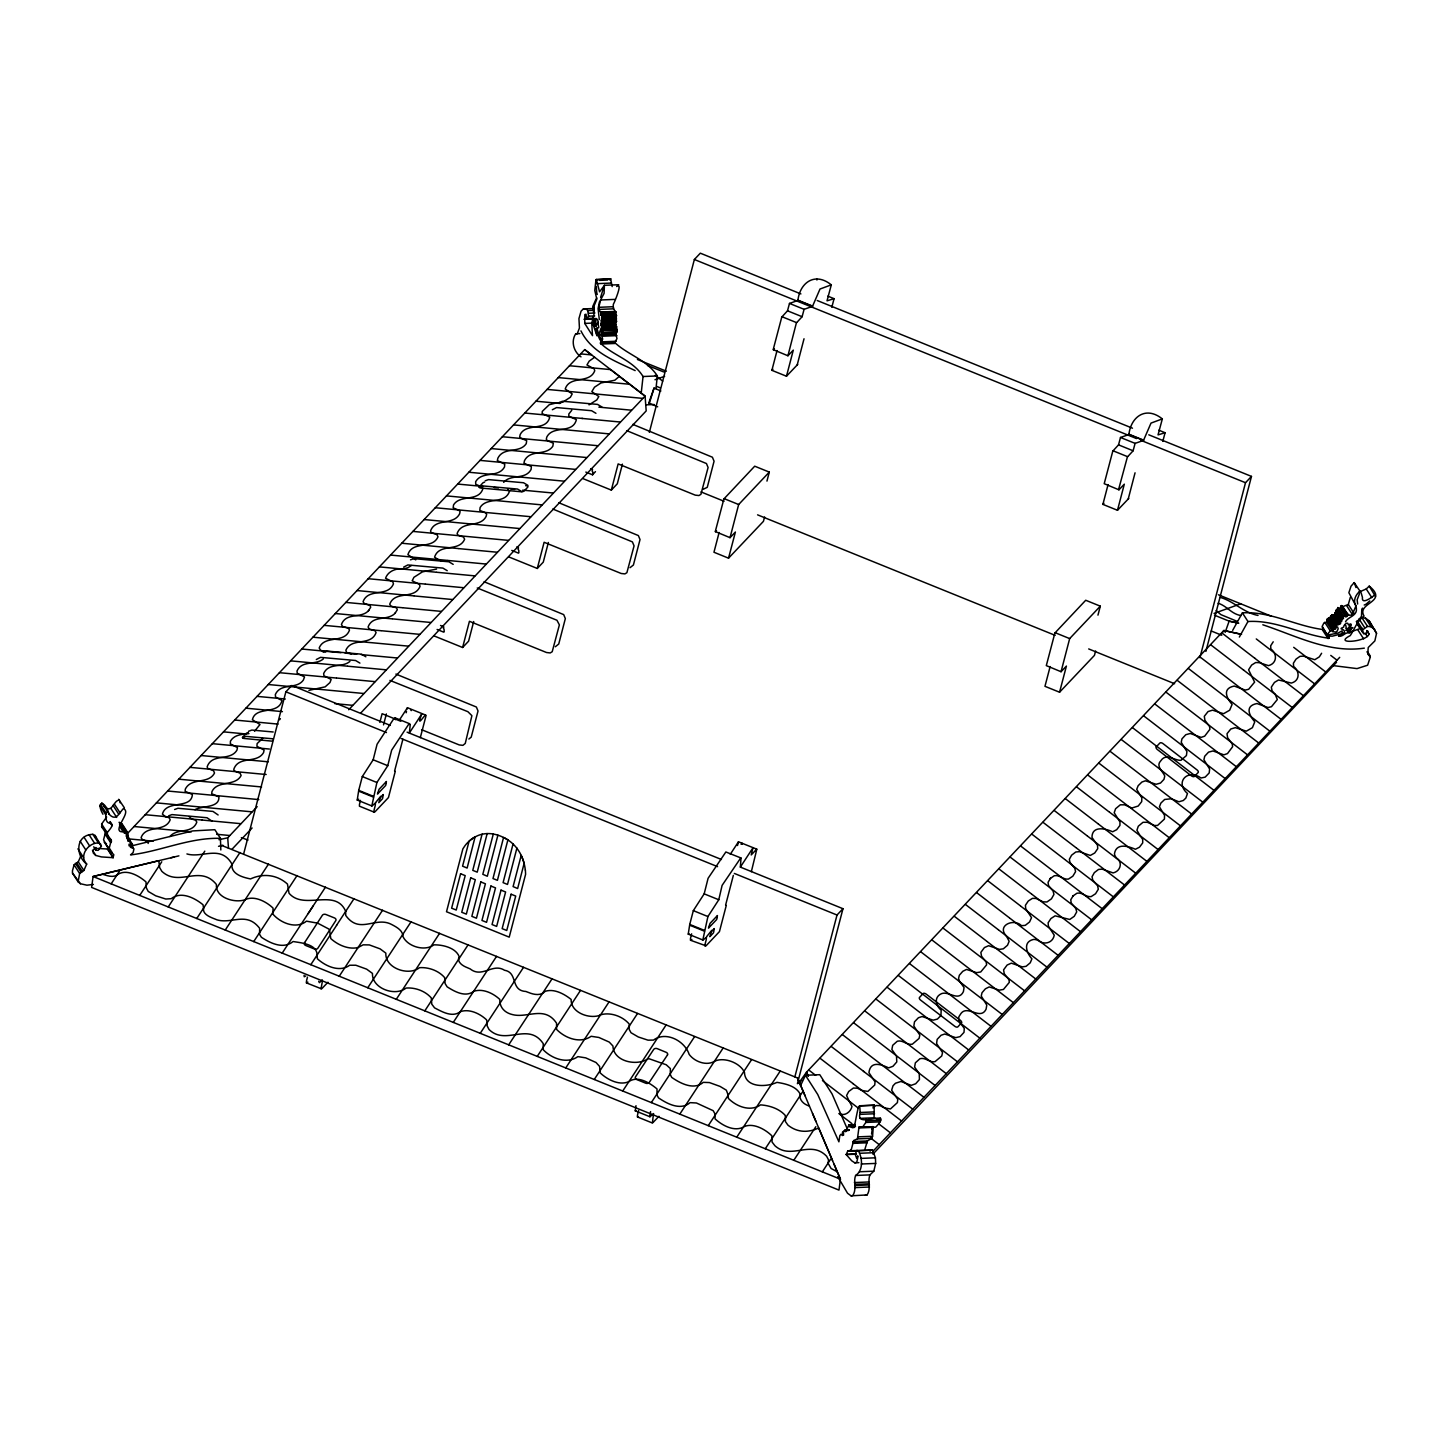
<?xml version="1.0" encoding="UTF-8"?>
<svg xmlns="http://www.w3.org/2000/svg" width="1449" height="1449" viewBox="0 0 1449 1449"><rect width="100%" height="100%" fill="white"/><g stroke="black" fill="none" stroke-linecap="round" stroke-linejoin="round"><path stroke-width="1.5" d="M837.757 1176.624L847.538 1193.233L851.016 1195.823L852.773 1195.534C857.029 1189.176 853.044 1182.221 855.598 1175.483C863.532 1170.357 862.409 1157.932 858.315 1150.705L856.83 1150.379L855.2 1154.328L856.667 1158.331L857.699 1155.777L858.007 1156.664L856.757 1162.297L854.783 1162.822L851.704 1160.776L846.216 1154.599L847.846 1150.76L872.624 1150.126L875.413 1157.805L875.667 1163.42L873.819 1171.172L869.925 1174.885L855.598 1175.483M865.325 1195.226L867.082 1194.936C871.338 1188.578 867.353 1181.641 869.925 1174.885M612.184 286.594L610.609 278.788L595.956 279.729L594.778 290.452L596.535 298.023L592.75 306.464L593.963 314.596L591.735 323.163L592.496 335.643L584.744 323.417L584.853 314.56L586.048 314.234L586.573 318.943L588.566 316.172L587.733 310.575L585.976 308.836L583.367 308.927L581.067 311.155L578.948 318.599L579.437 328.017L577.245 333.777L575.742 333.777C570.707 341.312 573.641 351.853 581.013 356.871M601.208 322.384C638.574 316.407 596.028 330.571 601.752 318.907C600.665 312.205 620.733 320.32 615.517 313.491C615.499 310.376 611.007 306.862 614.485 301.935C616.006 298.295 622.653 282.247 616.658 286.522M601.426 320.609L615.734 320.03L616.423 316.552M728.195 1095.154L726.347 1090.191L720.044 1086.406L709.412 1082.566L703.272 1082.349C693.962 1090.445 680.523 1083.508 671.72 1077.404L670.326 1074.633L670.344 1068.547L666.232 1064.761L649.315 1058.821A13.983 10.234 7.6 0 0 647.938 1058.821C636.709 1066.446 613.398 1061.556 612.927 1045.997L609.25 1042.085L598.89 1037.466L591.156 1036.289C580.216 1044.059 564.947 1038.118 556.561 1029.37L556.561 1023.211C544.733 1005.352 527.726 1018.321 512.91 1014.698C504.868 1012.978 499.47 1007.472 499.833 999.448C493.24 993.253 482.734 988.182 473.696 991.315M847.846 1150.76L849.259 1151.249L851.432 1149.093L853.66 1140.526L857.428 1138.896L858.985 1127.213L875.667 1127.177C895.174 1106.547 854.602 1130.093 860.108 1113.267C859.837 1092.89 855.635 1121.997 854.113 1127.467L852.229 1127.72L850.853 1124.641L850.146 1127.25L849.005 1124.822L855.127 1124.569M878.185 1119.534L874.073 1117.795L874.218 1105.152L859.909 1105.75M602.313 330.553L601.172 332.238A3.912 1.811 87.6 0 1 601.045 331.64L601.625 329.829L616.912 330.1L617.057 331.622L615.753 333.524L601.444 334.121L602.675 339.193L600.393 343.087C612.963 355.494 633.195 360.276 643.048 376.523L641.219 393.114M402.605 935.637C406.408 946.106 424.285 951.993 433.921 944.857C442.706 944.639 455.638 947.755 459.116 956.485C456.616 962.299 462.901 965.994 467.484 967.733A47.817 35.011 7.6 0 0 470.128 968.874C482.119 978.582 492.696 962.607 504.524 970.269C518.307 972.533 510.048 990.591 525.933 991.478A47.817 35.011 7.6 0 0 528.65 992.511C533.957 994.702 540.803 996.061 545.168 991.333C554.061 988.345 564.259 993.96 571.141 999.43C570.616 1012.362 588.765 1019.154 599.56 1015.405M616.676 315.393L601.027 315.284L601.607 312.151L599.651 311.1L598.817 307.315L600.611 299.979L604.088 293.368L604.414 285.326L599.578 291.829L596.3 279.367M601.878 327.293L602.748 332.201L601.444 334.121M616.912 330.1C618.578 318.581 581.375 332.582 616.658 326.75M596.825 298.023L596.825 298.222A11.049 5.108 87.6 0 1 596.734 299.454L594.217 305.54L594.072 310.032A11.972 5.542 87.6 0 0 594.416 312.567L594.543 313.147M487.244 1022.632L487.118 1025.801L489.001 1029.46C505.755 1046.124 528.233 1021.418 543.23 1043.624L543.266 1049.782C551.689 1058.531 566.939 1064.381 577.879 1056.611L585.704 1057.861L596.028 1062.497L599.596 1066.428L600.158 1072.84C607.022 1079.451 619.303 1085.989 628.866 1081.624A11.954 8.748 7.6 0 0 629.5 1081.153C638.592 1075.701 650.112 1083.182 657.013 1088.924L657.013 1095.046L658.48 1097.853C667.337 1103.903 680.541 1110.803 690.086 1102.653L696.408 1102.979L713.162 1110.677L714.9 1113.701L715.082 1118.882C721.819 1125.076 733.23 1131.56 742.468 1127.539C751.814 1121.653 765.018 1129.025 771.882 1135.835L772.082 1142.029L774.907 1145.724C791.281 1160.504 810.48 1139.385 826.618 1156.248L828.538 1159.888L828.067 1163.094M859.058 1127.213L862.662 1127.068L865.796 1122.45L866.212 1118.646M1374.703 629.409L1371.08 626.783L1367.512 626.366L1361.915 617.727L1365.483 618.143L1369.106 620.752L1376.55 633.322L1374.847 640.929L1368.254 647.486L1367.711 653.916L1370.337 656.958L1367.621 665.218L1357.025 668.605L1333.171 665.598M864.636 1150.144L867.408 1140.943L871.755 1138.316L872.57 1136.251L873.294 1126.634M105.052 830.114L102.118 827.542L101.629 824.028L106.646 817.037M93.388 884.433L86.922 885.194L80.401 883.727L78.083 881.789L79.659 873.53L83.879 870.487L86.686 864.075C75.221 855.236 75.511 834.841 92.845 834.316L95.127 835.493L101.376 846.325L98.224 850.328L95.978 850.255L96.25 847.611L95.109 847.683L93.008 850.617L93.334 853.117L95.797 855.453L101.43 856.92L113.04 857.681L113.837 854.693L109.707 850.78L109.146 848.462L111.374 839.895L107.715 836.2L107.226 832.686C109.436 829.408 115.884 824.046 108.53 822.887C104.038 821.456 105.795 806.205 109.092 814.211C116.21 821.71 118.854 813.378 123.346 808.614C130.627 811.531 118.818 822.76 118.945 829.734L119.742 831.165C121.861 833.211 127.675 829.154 124.252 833.139C129.885 831.871 125.447 834.443 127.965 835.457C124.886 838.482 131.008 843.59 126.878 836.417M1356.01 587.569L1354.217 582.607L1351.011 586.193L1348.856 592.713L1355.974 605.899L1352.352 614.521C1345.541 619.085 1342.643 599.759 1340.18 608.254C1333.098 607.113 1338.749 617.147 1341.629 621.639C1322.883 594.398 1352.895 642.487 1333.623 614.992C1350.414 643.139 1320.003 595.974 1337.047 625.026M1331.685 615.046L1337.228 624.791M1359.035 592.08L1366.244 588.964L1369.233 586.157C1389.229 602.386 1356.083 602.458 1364.07 616.079C1356.699 621.349 1355.014 628.504 1350.251 635.604C1331.939 644.914 1367.892 641.708 1368.943 634.028L1367.566 630.75L1366.172 633.666L1363.871 633.72L1356.825 623.45L1357.224 621.078L1362.803 629.717L1362.404 632.108M785.503 1117.94L785.376 1121.49L787.966 1125.167C797.62 1132.883 808.596 1132.701 818.703 1127.992L832.505 1160.522M629.373 1025.983L629.12 1029.225L631.003 1032.72L638.303 1036.977L647.993 1040.165L653.499 1040.092C665.816 1030.819 684.761 1040.853 689.144 1054.365C694.433 1061.628 706.369 1066.138 714.321 1061.392C723.703 1056.538 740.131 1062.715 744.46 1072.351C745.04 1087.891 766.141 1087.402 776.936 1082.367C785.141 1083.653 795.718 1085.917 799.975 1093.705C798.852 1099.936 803.706 1104.41 809.393 1106.04M848.697 1130.292L844.604 1130.455L842.503 1132.067L842.412 1135.545L841 1134.259L839.822 1135.636L838.899 1141.83L817.743 1094.502L805.463 1075.285L819.772 1074.687L832.052 1093.923L847.43 1129.224M1334.746 613.199L1340.597 623.378M742.268 844.169L742.142 843.246L741.091 844.314M596.082 319.052L595.847 321.044A7.317 3.387 87.6 0 0 595.702 322.529L595.738 323.399A3.876 1.793 87.6 0 0 595.956 324.576L596.01 324.757M86.686 864.075C78.608 855.707 88.317 842.63 98.423 842.956L100.724 844.151M345.677 911.349C335.443 887.494 303.892 910.823 289.021 893.2L287.463 884.071C276.632 874.254 262.559 873.312 250.532 878.927C242.889 877.37 230.771 874.145 231.985 864.147C220.882 844.296 202.081 858.533 186.921 853.932M345.659 911.457L345.731 915.442C359.787 935.058 375.563 915.641 391.882 924.625C396.211 926.907 402.134 929.986 402.84 935.329M655.962 388.604L657.357 375.943C647.25 359.95 627.471 354.697 614.702 342.489L616.984 338.613L615.753 333.524M395.559 719.7L395.179 717.889L393.53 719.102L377.084 744.225L373.172 759.783L362.304 776.573L358.718 790.375L357.233 800.047L371.995 806.006L375.545 802.8L375.2 805.68A8.622 1.938 -68 0 1 375.056 806.314L374.259 809.339A12.733 2.88 -68 0 0 374.023 810.716L374.041 812.092L375.001 811.784L388.441 797.566L395.269 771.357M594.271 321.388L594.235 322.058A7.046 3.26 87.6 0 0 594.289 323.507L594.978 325.735A10.867 5.035 87.6 0 0 595.412 326.442M601.806 332.328L601.933 331.586A5.071 2.355 87.6 0 1 602.096 331.078L602.241 330.734M203.585 908.125C202.226 914.989 211.826 917.634 216.988 919.843C232.003 924.317 246.439 911.167 259.643 928.32L259.57 934.37L261.4 937.268C270.474 943.317 283.479 949.548 293.078 941.524C300.776 942.792 316.679 944.042 317.077 954.619A11.954 8.748 7.6 0 0 316.969 955.235L317.403 958.803C325.608 966.266 339.609 972.659 349.698 965.233L355.838 965.233L366.633 969.146L372.465 973.42C371.687 988.29 395.034 996.876 406.046 988.073C415.084 987.276 425.3 991.025 431.277 997.926L431.784 1004.157L434.555 1007.852C442.108 1011.764 452.323 1017.832 460.311 1011.692M371.813 805.952L376.903 782.496L387.771 765.706L391.665 750.147L408.6 724.409L410.248 724.645L409.343 733.031L421.641 714.23C414.595 732.886 429.013 706.261 425.282 718.595L420.319 737.65M602.367 315.991L602.096 317.132M705.518 937.956L703 940.075L688.239 934.116L689.742 924.444L693.328 910.642L704.178 893.852L708.09 878.293L725.858 851.976L741.037 858.007L740.348 867.1L842.974 908.704L797.403 1083.707M702.819 940.021L707.909 916.547L718.776 899.757L722.109 885.375L740.783 857.862M304.073 975.358L304.236 976.771L305.739 975.974M318.671 981.263L319.396 982.657L322.076 980.031M709.865 936.742L711.749 930.33L706.659 936.597M728.195 1095.263L728.376 1098.396C736.4 1106.565 750.292 1112.035 760.544 1104.881C769.401 1105.478 779.145 1108.594 785.177 1115.332L785.521 1117.904M1232.682 630.351L1242.391 612.873L1247.969 621.512C1276.261 619.755 1302.18 635.079 1329.204 638.248L1322.213 626.348L1323.988 622.816L1327.773 621.893L1327.139 619.194L1331.631 616.151M1329.204 638.248L1327.827 635.839L1328.425 633.104L1330.345 630.931L1333.352 630.532L1332.718 627.834L1336.213 625.334L1330.58 616.242M203.566 907.98L203.005 904.756C194.782 897.927 180.962 890.881 171.254 898.688L165.784 899.032L155.713 895.808L148.251 891.461L146.349 887.911L145.987 881.916C138.796 875.594 125.791 868.205 116.934 875.087C112.406 877.859 107.063 875.54 102.444 874.254L93.08 876.518L91.631 887.422L838.971 1190.1L840.42 1179.178L834.063 1164.199M616.568 330.716L615.408 329.539M603.653 287.518L600.574 297.425M871.555 1134.096L872.515 1127.087A11.049 5.108 87.6 0 1 872.805 1126.543M411.172 710.644L410.701 709.593M125.157 832.469C114.779 817.127 120.81 821.148 127.603 833.881M487.244 1022.541L486.484 1019.77C479.909 1013.612 469.385 1008.522 460.384 1011.656M616.549 326.532C606.08 324.757 588.222 325.753 615.626 325.264M599.288 319.577L598.093 308.565L599.397 302.044A17.696 8.187 87.6 0 1 599.922 301.157M1333.895 615.101L1335.018 614.738M555.836 403.076L549.28 404.688L542.27 411.389L542.161 413.581L549.769 417.113C546.128 431.929 526.404 422.293 520.191 434.555L519.684 436.892L520.988 438.232L526.693 440.677L526.259 443.648C519.466 453.772 503.872 446.383 497.895 458.119L497.333 460.583L504.741 464.133L504.506 466.995C498.13 478.387 482.028 470.581 475.652 481.72L475.725 484.292L481.992 486.973L482.934 488.621C478.587 502.296 460.202 494.037 453.537 504.94L453.157 507.838L458.717 510.193L460.112 511.515L459.568 513.906C453.302 525.824 435.388 517.583 430.516 531.004L431.204 532.58L436.892 534.572L438.015 536.782C432.237 549.986 412.458 540.278 407.912 554.641L415.754 559.894M884.615 1107.96L880.068 1105.659L875.975 1105.533L872.859 1107.905M636.002 1105.696L635.242 1110.822L650.003 1116.781L653.553 1113.575L653.227 1116.455A8.622 1.938 -68 0 1 653.064 1117.088L652.43 1122.884A11.972 2.699 -68 0 0 652.956 1122.595L658.951 1116.273M650.583 1111.6L649.822 1116.726M406.173 712.763L406.499 711.459M407.133 708.978L407.459 707.728L425.716 715.1M737.523 845.51L738.465 841.797L756.831 849.186L751.343 871.7M243.704 853.696L285.87 691.807L291.829 685.504L390.324 725.388M307.46 977.133L306.717 980.013A12.733 2.88 -68 0 0 306.445 981.516L306.445 982.893L321.406 988.816A11.972 2.699 -68 0 0 321.95 988.544L327.945 982.223M379.837 722.435L382.119 713.705L400.812 721.276M360.457 800.409L359.678 803.434A12.733 2.88 -68 0 0 359.443 804.811L359.443 806.187L374.041 812.092M383.532 724.862L386.376 713.94M322.348 980.303L322.203 982.386A8.622 1.938 -68 0 1 322.058 983.038L321.044 988.816M375.653 802.529L380.743 796.28L378.787 802.692L382.391 798.834A6.249 1.413 -68 0 0 382.699 797.964L382.953 796.497A7.191 1.63 -68 0 0 382.844 796.171L383.242 794.541L380.417 797.493M394.581 771.085L402.894 739.207M434.32 636.02L462.611 647.486L469.44 621.295L546.545 652.521L550.24 652.938L552.214 651.706L559.386 624.899L556.941 620.244L477.246 587.986M473.696 621.53L468.588 641.183L462.611 647.486M508.997 556.996L537.289 568.461L544.118 542.27L621.223 573.496L624.917 573.895L626.892 572.681L634.064 545.875L632.398 541.89L552.812 509.034M548.374 542.487L543.266 562.14L537.289 568.461M493.294 834.063L482.807 874.308L487.317 876.247L497.895 835.185A28.364 23.909 43.4 0 0 493.294 834.063L492.696 833.954A26.861 22.641 43.4 0 0 487.552 833.592L486.864 833.628M583.023 478.641L611.333 490.106L618.143 463.915L695.248 495.141L698.943 495.54L700.918 494.326L708.09 467.52L706.442 463.535L626.856 430.697M622.418 464.151L617.292 483.803L611.333 490.106M649.351 432.309L694.361 259.498L700.32 253.177L800.917 293.93M719.121 532.489L713.959 552.25L728.539 558.173L763.442 521.332L764.583 516.949M797.729 364.405L786.481 376.233L771.882 370.328L777.044 350.549M728.539 558.173L735.404 532.018L730.024 537.67L715.281 531.548L723.884 498.963L754.712 466.198L769.292 472.102L766.956 481.104M786.481 376.233L793.309 350.115L787.93 355.766L773.186 349.644L781.772 317.059L787.513 310.81L789.488 303.421L797.91 300.468L812.491 306.373L820.007 289.021L831.309 284.855L827.017 300.831L834.063 298.675L827.814 296.139M797.204 364.949L804.032 338.758M831.817 307.297L834.063 298.675M725.605 905.136L733.339 875.395M726.275 905.426L719.447 931.616L706.025 945.835L690.467 940.238L690.448 938.861A12.733 2.88 -68 0 1 690.684 937.485L691.463 934.478A8.622 1.938 -68 0 0 691.626 933.826M794.849 1076.897L837.015 915.025L842.974 908.704M1050.145 666.54L1044.964 686.319L1059.563 692.224L1094.448 655.383L1095.589 651.018M1128.753 498.456L1117.487 510.283L1102.888 504.379L1108.068 484.6M1059.563 692.224L1066.41 666.069L1061.048 671.72L1046.305 665.616L1054.89 633.014L1085.718 600.266L1100.316 606.171L1097.962 615.155M1117.487 510.283L1124.315 484.165L1118.954 489.816L1118.9 488.349L1127.376 457.015L1133.118 450.784L1135.092 443.376L1143.496 440.442L1151.013 423.09L1162.333 418.906L1158.023 434.899L1165.068 432.726L1158.82 430.19M1128.228 499.017L1135.056 472.809M1162.822 441.365L1165.068 432.726M1199.917 657.719L1245.506 482.716L1251.483 476.395L1148.785 434.809M1205.894 651.398L1251.483 476.395M787.93 355.766L796.37 322.964L802.112 316.715L804.086 309.325L812.491 306.373M1118.954 489.816L1104.21 483.694L1112.796 451.11L1118.537 444.861L1120.494 437.471L1128.916 434.537L1143.496 440.442M1342.951 606.606L1348.313 604.468L1350.377 597.26M102.951 814.229C95.399 801.134 104.853 799.051 109.092 814.211M601.878 326.985L602.241 325.826L601.281 326.061M108.295 847.43L107.461 849.023L97.644 848.426M601.915 324.938L615.698 323.888L615.843 322.239L601.534 322.837L601.389 324.467M1337.844 607.475L1343.44 616.115L1341.865 620.48M109.707 850.78L103.567 839.822L105.795 831.255M81.09 855.417L78.282 861.847L74.08 864.872L72.45 870.813L72.504 873.131L78.083 881.789M660.871 390.995L654.06 388.06L648.772 403.021L657.683 406.807M649.297 403.402L654.06 388.06M1225.166 632.362L1229.132 621.15L1237.826 622.998M797.91 300.468C799.812 282.827 814.809 271.524 831.309 284.855M1128.916 434.537C1130.818 416.877 1145.815 405.575 1162.333 418.906M126.588 835.041L132.439 844.495L130.392 847.194L133.96 848.824L133.145 852.501L130.537 854.91C160.35 851.432 189.529 837.395 220.429 838.355L220.828 849.983M1345.523 621.784C1347.896 616.749 1357.387 616.06 1356.373 608.616A17.696 13.639 -32.9 0 0 1356.21 607.457M1333.062 616.042L1332.863 614.575M1346.918 614.014L1346.809 616.513L1343.44 616.115M122.006 825.224L122.241 824.119L119.506 824.879M1334.058 628.649L1334.239 628.16A5.071 3.912 -32.9 0 0 1334.348 627.634L1328.787 618.397L1330.2 618.524M103.495 805.572C112.243 815.407 113.439 799.649 119.343 800.21M849.005 1124.822L845.691 1131.723L845.238 1129.912L849.331 1129.749L844.604 1130.455M1321.615 653.264L1319.351 656.832L1314.804 659.712L1303.466 656.125L1299.988 656.361L1296.076 659.096L1293.396 663.207L1293.595 666.395C1299.807 671.322 1300.061 680.722 1291.349 683.077L1278.507 679.979L1274.45 682.425L1271.316 687.152L1272.077 690.793L1275.192 694.379M126.697 835.167C131.316 839.75 128.182 841.38 131.787 843.517L132.439 844.495M800.428 1085.881L805.463 1075.285M615.734 320.03L615.698 321.769M1351.519 631.311L1349.58 633.122C1345.215 631.384 1343.259 637.18 1338.622 636.183M1359.506 593.637L1357.133 599.795L1357.641 604.034M1328.099 619.556L1328.787 618.397M1351.464 628.033L1351.102 628.576A7.046 5.434 -32.9 0 1 1350.106 629.609L1347.733 630.587A10.867 8.386 -32.9 0 1 1346.682 630.695M1239.348 637.053L1247.969 621.512M769.292 472.102L738.664 504.524L730.024 537.67M1100.316 606.171L1069.67 638.592L1061.048 671.72M282.193 953.116L325.5 887.114M1073.274 895.609L1070.757 899.775L1071.228 902.962L1075.81 908.541L1076.716 911.892L1074.252 916.311L1069.742 919.463L1055.107 915.84L1050.96 918.521L1048.134 922.778L1048.388 926.092L1054.238 935.221C1052.843 943.045 1044.131 945.183 1038.462 940.655A7.752 4.148 35.2 0 0 1033.246 939.513C1022.596 942.067 1026.58 953.007 1031.905 958.821L1030.257 962.788L1026.091 966.32L1022.269 966.881L1011.311 963.168L1007.109 965.052L1003.577 969.87L1004.266 973.728L1008.921 979.633L1009.337 982.331L1003.433 989.468L999.375 990.138L989.196 986.932L985.411 988.798L982.005 992.746L981.245 996.043L986.787 1005.099L986.081 1009.21C980.067 1021.201 966.718 1003.215 960.18 1014.698C955.706 1019.661 961.991 1024.479 964.273 1028.5L964.002 1032.358L960.053 1036.633L955.779 1037.647L944.73 1034.025L941.071 1035.256L937.159 1039.368L936.579 1043.497L942.538 1052.608L941.741 1055.977L935.022 1061.664C929.552 1062.823 925.458 1057.1 919.952 1058.712L915.351 1062.841L914.609 1067.062L919.227 1073.637L919.445 1079.523L915.696 1083.743L911.276 1085.337L900.934 1081.479L895.446 1083.254L893.019 1085.772L891.642 1090.209L897.764 1099.374L897.402 1102.598L890.465 1108.956L884.615 1107.905M1050.561 878.13L1048.062 882.296L1048.515 885.484L1053.079 891.081L1053.948 894.395L1051.467 898.815L1046.957 901.966L1043.099 901.839L1036.035 898.471L1032.412 898.362L1028.283 901.024L1025.439 905.263L1025.675 908.595L1031.525 917.67L1029.551 921.981L1025.276 925.35L1021.527 925.694C1013.865 917.942 996.495 925.549 1006.258 935.837M1350.377 624.537L1349.454 626.258A7.317 5.633 -32.9 0 1 1348.729 627.508L1348.131 628.105A3.876 2.989 -32.9 0 1 1347.081 628.794L1346.9 628.866M694.614 1036.596L651.307 1102.598M609.757 279.947L610.609 278.788M1336.159 624.899L1331.051 615.916M1273.218 641.798L1270.646 645.837L1270.9 648.989C1277.511 653.807 1277.058 663.461 1268.491 665.634L1259.181 662.664L1255.685 662.537L1251.628 665.073L1248.585 669.8L1254.599 682.135L1248.658 689.289L1245.216 690.068L1234.222 686.065C1221.706 688.51 1226.832 698.49 1232.103 704.395L1229.676 710.209L1223.554 713.705L1212.523 710.173L1208.049 711.568L1204.3 716.313L1204.916 720.244L1209.553 726.529L1209.915 729.282L1204.68 736.164L1201.13 737.378L1190.227 733.484L1185.789 734.715L1181.967 738.845L1181.225 742.286L1186.93 751.596L1186.405 755.563L1180.971 760.327C1174.342 760.707 1166.155 752.611 1160.83 760.761C1155.414 766.05 1162.913 771.303 1164.761 776.03L1163.964 779.381L1160.504 783.058L1156.121 784.271L1145.362 780.812L1141.903 782.043L1138.153 785.702L1136.704 789.343L1141.83 797.892L1141.703 801.623L1138.208 806.042L1131.814 808.035L1124.605 804.811L1120.312 804.811L1115.603 808.723L1114.19 812.744L1119.968 821.927L1119.932 825.423L1116.69 829.697L1112.633 831.78C1105.496 828.484 1091.93 825.387 1091.985 837.431L1097.509 845.274L1097.726 848.679L1094.719 853.008L1090.318 855.453L1079.451 851.668L1075.792 851.994L1071.59 855.2L1069.344 859.293L1070.014 862.517L1074.814 868.259L1075.575 871.682L1072.84 876.192L1068.402 879.108C1063.186 879.905 1059.454 874.453 1054.22 875.776L1050.072 878.674M368.354 610.862L370.727 607.222L369.912 605.374L364.351 603.545L363.047 601.752C368.245 587.624 387.734 597.586 393.44 583.893L392.86 581.864L385.561 578.26C387.952 571.286 395.559 568.443 402.387 568.769A7.752 3.061 -4.3 0 0 408.22 567.501L411.389 565.563M399.254 720.244L407.459 707.728M730.278 854.312L738.465 841.797M740.348 867.1L753.045 847.701L751.216 854.946L756.722 849.15M111.175 883.854L119.47 871.193M139.72 895.41L161.763 861.793M168.229 906.947L204.798 851.161M394.961 613.362L397.334 609.739L396.537 607.874L390.976 606.044L389.709 604.251C394.925 590.16 414.323 600.049 420.029 586.41L419.467 584.382L412.168 580.814L413.943 577.3L422.42 571.866L436.584 569.077M196.756 918.503L239.991 852.483M225.247 930.041L268.536 864.039M253.72 941.578L297.045 875.576M308.13 913.613L313.165 905.951M336.548 925.313L354.027 898.67M310.792 964.69L336.693 925.223M339.247 976.209L382.572 910.226M367.756 987.765L411.081 921.763M396.283 999.303L439.59 933.319M424.811 1010.859L468.081 944.857M453.283 1022.396L496.554 956.376M480.235 1033.318L523.542 967.316M508.69 1044.838L552.033 978.854M580.506 990.391L537.235 1056.393M565.744 1067.949L609.033 1001.929M594.253 1079.487L637.542 1013.485M622.726 1091.025L666.069 1025.041M679.798 1114.136L723.069 1048.116M708.253 1125.656L751.578 1059.672M736.744 1137.193L780.105 1071.228M765.289 1148.749L803.108 1091.115M793.798 1160.305L815.841 1126.688M822.326 1171.861L830.639 1159.218M1221.616 633.702L1223.862 630.496L1241.558 634.336M1336.539 662.284L872.914 1154.165M873.439 1127.177L871.755 1129.169M1362.549 608.127L1362.422 608.29A11.049 8.513 -32.9 0 0 1361.788 609.286L1361.499 616.278L1358.872 619.774A11.972 9.237 -32.9 0 1 1356.789 621.331L1356.264 621.639M279.566 719.773L280.382 718.668M870.034 1151.231L871.157 1149.781M571.794 410.248L568.841 413.979L568.787 416.135L576.394 419.649C572.681 434.446 552.938 424.774 546.762 437.127L546.291 439.427L547.631 440.75L553.337 443.213L552.83 446.22C545.983 456.272 530.425 448.973 524.484 460.673L523.958 463.119L531.385 466.65L531.058 469.548C525.099 480.235 510.827 473.769 503.672 482.336M111.102 808.796L116.699 817.435M360.71 713.053L646.2 410.9L645.077 396.102L619.375 376.342L614.811 380.236L600.991 382.953L594.507 387.191L591.844 391.592L598.817 396.519L596.843 399.888L589.019 404.851M128.979 840.058L128.146 841.344L130.048 840.348M1362.803 629.717L1367.512 626.366M1328.389 636.075L1331.667 636.129A5.216 4.021 -32.9 0 0 1332.482 636.129L1340.995 633.974A4.275 3.296 -32.9 0 0 1342.245 632.778L1342.064 630.876L1339.419 632.307A16.863 12.987 -32.9 0 1 1337.97 633.086L1327.809 635.006M600.973 328.543L599.433 332.745A21.119 9.763 87.6 0 1 599.777 333.958L601.335 335.534M873.095 1106.275L874.218 1105.152M1369.812 600.918L1366.28 604.034A11.664 9.002 -32.9 0 1 1364.614 604.867L1364.197 605.03M316.317 659.53L320.537 657.357L355.585 660.509L359.913 663.099M403.637 567.12L407.857 564.947L442.905 568.099L447.234 570.689M552.341 409.741L556.561 407.567L591.609 410.719L595.937 413.309M710.318 936.235L713.415 932.902A6.249 1.413 -68 0 0 713.705 932.015L713.959 930.566A7.191 1.63 -68 0 0 713.868 930.222L714.248 928.592L711.423 931.544M126.009 835.041L584.708 349.607L645.077 396.102L348.72 709.738M218.962 839.714L227.71 837.812L257.179 806.622M231.931 849.331L252.09 827.995M585.813 472.084L592.496 474.783L595.467 471.631M773.458 349.752L774.382 348.774M376.903 782.496L362.304 776.573M716.494 530.696L715.444 531.765M307.876 982.114L306.445 982.893M707.909 916.547L693.328 910.642M691.879 939.441L690.63 940.292M801.714 1080.085L798.598 1083.381L806.495 1072.224L1223.862 630.496L1240.435 634.101M873.023 1151.231L1339.709 657.339M358.736 799.25L357.233 800.047M638.429 1116.636L637.469 1116.962L637.451 1115.585A12.733 2.88 -68 0 1 637.687 1114.209L638.484 1111.184A8.622 1.938 -68 0 0 638.629 1110.532M169.931 836.544C176.977 827.741 192.21 834.407 196.829 822.126L195.561 820.152L191.902 819.083M1354.217 582.607L1361.154 592.895L1362.44 597.386C1361.317 605.356 1372.348 597.006 1375.01 594.742M706.46 936.96L706.224 939.731A8.622 1.938 -68 0 1 706.061 940.383L705.283 943.408A12.733 2.88 -68 0 0 705.029 944.766L705.047 946.143M878.692 1119.516L880.431 1118.03M771.882 370.328L772.951 369.296M1102.888 504.379L1103.957 503.346M1335.58 613.525L1335.706 610.844M358.084 947.519L363.138 944.839L369.332 944.911L380.127 948.878L385.851 953.134C384.854 968.186 408.618 976.354 419.467 967.697C428.506 967.008 438.721 970.667 444.662 977.64L445.097 983.545L447.125 986.823C454.606 991.587 465.383 997.673 473.642 991.388M395.468 612.818C388.097 621.53 372.719 614.448 368.082 627.019L369.223 628.92L375.037 630.768L376.088 632.561C370.926 646.652 351.727 636.999 345.876 650.203L346.438 652.285L351.491 654.115M254.517 731.274L259.987 724.536L252.398 719.718C255.694 705.554 278.262 715.408 281.994 700.519L275.545 697.005L275.328 694.578C280.798 682.37 296.447 689.923 303.384 680.034L304.525 676.937L297.299 673.278L296.991 671.032C302.008 659.802 315.592 665.652 323.308 658.933M368.861 610.319C361.489 619.067 346.076 611.931 341.421 624.501L342.58 626.421L348.448 628.268L349.499 630.08C344.409 644.135 324.522 634.517 319.178 648.011L320.682 650.293L324.304 651.416A7.752 3.061 -4.3 0 1 325.771 651.996M1339.057 635.839L1344.672 632.561M349.933 661.396C342.254 668.17 328.688 662.32 323.652 673.531L323.942 675.777L331.151 679.454L329.974 682.551L325.174 686.844L308.909 690.358M1337.264 623.704L1338.641 624.7M1072.767 896.134L1076.933 893.236C1082.204 891.932 1085.917 897.366 1091.133 896.623L1095.571 893.743L1098.324 889.215L1097.563 885.774L1092.727 879.978L1092.039 876.754L1094.321 872.642L1098.523 869.436L1102.182 869.146L1113.104 872.914C1120.62 871.247 1122.939 862.318 1116.563 858.007A7.752 4.148 35.2 0 1 1114.498 853.533C1116.346 842.666 1128.463 846.198 1135.4 849.277L1139.475 847.194L1142.7 842.92L1142.7 839.424L1140.218 835.783M245.189 899.648C235.39 903.452 215.122 897.963 216.444 884.524C199.871 864.021 179.241 887.549 161.835 871.32L159.716 867.752L158.756 860.706L102.444 874.254M559.205 402.46L562.52 401.246L597.586 404.398L601.915 406.988M485.18 480.814L488.494 479.601L523.542 482.752L527.871 485.343M479.202 487.136L482.535 485.904L517.583 489.056L521.912 491.664M410.502 559.839L413.816 558.626L448.864 561.777L453.193 564.367M323.181 652.267L326.496 651.036L361.544 654.187L365.873 656.795M248.503 731.292L251.818 730.079L273.191 731.98M242.526 737.613L245.859 736.382L272.973 738.809M174.605 809.502L177.937 808.27L212.985 811.422L218.129 814.972M168.645 815.805L171.96 814.592L207.008 817.743L212.17 821.275M262.667 738.447L257.125 743.572L256.926 746.307L264.08 750.075L263.591 752.556C256.871 764.112 238.596 755.327 233.76 769.347L234.412 770.959L240.099 773.205L241.132 775.487C235.281 786.807 217.459 779.942 211.952 791.571L211.699 793.726L218.89 796.914C219.65 808.252 201.972 805.608 194.927 809.701M600.611 299.979L614.919 299.4M689.163 933.899L688.239 934.116M636.183 1110.604L635.242 1110.822M595.611 329.195C597.568 325.409 599.832 331.223 598.165 324.322C599.379 318.78 592.315 313.564 595.901 326.514M1351.645 631.673L1361.734 627.87M1351.356 631.42L1347.787 631.728M245.261 899.612C254.3 895.301 266.362 901.604 273.046 908.106L272.919 914.12C280.472 922.941 296.23 929.57 306.464 921.166L317.711 923.176L328.742 928.99A13.983 10.234 7.6 0 1 329.539 929.86L330.789 938.572C337.834 945.002 348.557 949.765 358.048 947.555M1334.62 626.892L1333.515 628.739L1334.909 629.391A3.912 3.025 -32.9 0 0 1335.471 629.083L1336.268 627.598L1329.041 618.234M1345.958 630.297C1350.667 629.917 1353.783 620.933 1348.476 625.008C1347.95 620.281 1343.114 625.57 1343.676 627.091C1337.029 629.917 1345.342 627.978 1344.364 632.452M165.132 816.566L169.026 817.689L170.221 819.717C165.059 832.777 145.733 824.427 141.078 837.739L142.364 839.514L147.671 841.489L148.178 843.463M475.091 836.961L467.121 868.06L462.575 866.158L469.059 841.271A42.745 36.044 43.4 0 1 475.073 836.942L475.725 836.616A32.367 27.296 43.4 0 1 481.539 834.389L482.336 834.207M594.633 357.233L589.2 361.127L586.954 364.949L594.144 368.843L594.742 370.745C589.616 384.184 569.692 375.092 565.219 389.002L572.21 393.929L570.363 397.261L562.538 402.315M599.759 1015.079C609.757 1011.619 622.527 1016.129 629.138 1023.972L629.373 1025.946M1242.391 612.873C1270.664 611.098 1296.601 626.421 1323.607 629.591M654.966 379.747L664.638 376.287M1214.063 613.398L1240.724 603.816M615.861 325.427L601.317 325.844M1348.005 631.655L1352.877 627.598L1346.248 630.134M468.878 739.026L471.215 737.143L478.025 711.006L476.377 707.021L395.903 674.075M1369.233 586.157L1375.463 596.427M1275.247 694.488L1277.33 699.541L1271.461 706.714L1268.002 707.547L1257.007 703.544C1244.166 705.935 1249.599 715.897 1254.78 721.801L1252.407 727.688L1246.321 731.165L1235.309 727.652L1230.817 728.992L1227.013 733.737L1227.593 737.686L1232.23 743.953L1232.628 746.706L1227.484 753.589L1223.898 754.838L1212.994 750.962L1208.557 752.122L1204.699 756.269L1203.92 759.729L1209.625 769.002L1209.191 772.951L1205.133 777.153L1200.949 778.004C1188.035 768.405 1174.342 782.007 1187.474 793.509L1185.843 798.091L1183.308 800.5L1178.925 801.768L1171.245 798.761L1164.652 799.468L1160.866 803.108L1159.417 806.785L1164.543 815.352L1164.435 819.065L1157.552 825.459L1154.545 825.513L1147.354 822.289L1143.007 822.289L1138.298 826.22L1136.904 830.241L1140.164 835.747M130.645 846.125L192.789 830.911L214.85 829.697L220.429 838.355M178.915 855.852L93.08 876.518L840.42 1179.178L797.493 1077.965L221.842 845.492M218.527 846.325L222.929 845.274M170.891 857.79L174.26 856.993M248.938 733.611C242.146 734.426 234.466 734.444 230.445 741.145L230.337 743.844L237.473 747.593L236.966 750.093C230.228 761.576 211.916 752.792 207.135 766.883L207.841 768.477L213.528 770.723L214.524 773.023C208.529 784.634 191.159 777.099 185.309 789.144L185.128 791.263L192.373 794.523C191.413 809.502 166.182 799.558 162.433 814.103L165.186 816.53M630.007 567.7L633.412 565.001L640.023 539.553L638.375 535.569L558.789 502.731M555.329 646.743L558.734 644.026L565.345 618.596L563.697 614.611L484.111 581.755M145.244 814.7L202.389 820.062M561.035 402.822L555.963 403.094M861.865 1090.445L867.842 1091.441L874.725 1085.011L875.051 1081.842L868.929 1072.658C870.487 1060.215 881.572 1064.653 888.654 1067.877L892.982 1066.283L896.786 1061.954L896.496 1056.122L891.878 1049.511L892.693 1045.309L897.293 1041.233C902.818 1039.658 906.875 1045.417 912.363 1044.186L919.064 1038.426L919.825 1035.075L913.848 1025.983L914.5 1021.817L918.412 1017.759L922.053 1016.546L933.156 1020.168L937.412 1019.082L940.926 1015.514L941.18 1010.17C935.637 1005.751 933.681 997.021 941.56 993.634C948.932 990.826 958.369 1001.947 963.404 991.659L964.056 987.566L959.564 981.227L958.55 978.51L959.347 975.249L962.77 971.319L966.501 969.453L976.68 972.659L980.738 971.953L986.624 964.835L986.208 962.136L981.534 956.231L980.864 952.391L984.396 947.592L988.58 945.708L999.538 949.385L1003.342 948.805L1007.508 945.255L1009.138 941.307L1006.331 935.891M1364.342 648.138C1328.588 653.427 1295.696 635.604 1262.822 624.791M596.354 279.53L610.663 278.951M599.542 280.363L607.729 280.019M596.644 283.678L610.953 283.08M604.342 285.29L618.723 284.747M598.817 307.315L613.126 306.717M583.367 308.927L594.144 308.492M598.98 309.416L613.289 308.836M587.733 310.575L593.855 310.321M600.918 312.024L615.553 311.426M600.411 312.278L615.843 311.68M601.389 312.495L615.698 311.897M588.584 313.274L594.724 313.02M601.389 312.785L615.698 312.187M601.444 313.093L615.771 312.495M601.299 313.89L615.608 313.31M601.208 314.089L615.517 313.491M600.701 314.342L615.028 313.763M601.027 315.284L615.336 314.687M588.566 316.172L594.706 315.918M601.552 317.476L615.934 316.751M587.841 318.418L593.981 318.164M586.573 318.943L592.713 318.689M601.516 318.418L615.843 317.82M583.983 319.287L594.199 318.852M601.752 318.907L616.06 318.327M602.168 319.341L616.477 318.744M602.168 319.613L616.477 319.034M602.059 320.102L616.368 319.523M584.744 323.417L592.931 323.073M600.9 323.815L615.209 323.218M601.009 324.123L615.318 323.525M601.263 324.775L616.242 324.341M602.313 327.691L616.622 327.112M601.987 328.434L616.296 327.854M601.987 328.977L616.296 328.38M602.241 330.281L616.568 329.684M602.748 332.201L617.057 331.622M575.742 333.777L579.835 333.596M602.349 333.379L616.658 332.781M601.679 335.117L616.151 334.647M602.639 336.222L616.948 335.625M601.915 341.837L616.223 341.258M600.393 343.087L614.702 342.489M600.737 344.047L615.046 343.467M643.048 376.523L657.357 375.943M646.037 404.851L654.223 404.506M859.963 1105.877L874.272 1105.297M860 1112.506L874.308 1111.908M860.199 1114.353L874.526 1113.756M859.764 1118.374L874.073 1117.795M866.176 1120.856L880.485 1120.276M865.796 1122.45L880.104 1121.852M850.581 1125.185L855.182 1124.895M851.251 1125.71L855.345 1125.547M851.414 1126.815L855.49 1126.634M858.84 1127.358L873.167 1126.779M858.641 1127.974L872.95 1127.376M844.477 1130.691L848.824 1130.401M858.243 1136.849L872.57 1136.251M857.428 1138.896L871.755 1138.316M853.081 1141.522L867.408 1140.943M852.863 1142.518L867.172 1141.921M852.881 1143.37L867.208 1142.772M858.315 1150.705L872.624 1150.126M849.259 1151.249L857.428 1150.923M859.837 1153.277L874.164 1152.679M846.144 1154.346L856.359 1153.929M846.216 1154.599L856.45 1154.183M861.086 1158.403L875.413 1157.805M854.783 1162.822L858.877 1162.659M861.358 1164L875.667 1163.42M859.511 1171.77L873.819 1171.172M854.439 1182.565L868.748 1181.967M854.693 1184.376L869.002 1183.797M855.182 1185.499L869.509 1184.92M855.182 1187.6L869.491 1187.021M851.016 1195.823L867.082 1194.936M246.095 733.991L223.526 731.854M703.091 489.327L707.257 487.335L714.067 461.217L712.401 457.214L632.815 424.376M524.755 413.037L582.57 418.471M251.909 811.838L156.42 802.873M642.595 398.366L547.106 389.401M580.651 353.882L591.609 354.914L584.708 349.607M569.475 365.728L610.681 369.604M558.282 377.573L629.699 384.257M535.931 401.21L559.875 403.456M598.854 407.133L631.42 410.194M581.9 418.417L620.244 422.021M513.544 424.901L609.051 433.867M502.386 436.729L597.857 445.712M491.193 448.556L586.682 457.54M480.017 460.384L575.488 469.385M468.824 472.247L564.331 481.195M457.649 484.057L482.861 486.429M494.218 487.498L498.438 487.896M510.754 489.056L514.63 489.418M522.691 490.16L553.156 493.022M446.473 495.884L541.944 504.886M435.298 507.73L530.769 516.713M424.122 519.539L519.593 528.541M412.929 531.403L508.418 540.368M401.753 543.23L458.572 548.573M458.88 548.628L497.206 552.232M390.56 555.076L447.379 560.401M447.723 560.437L486.049 564.041M379.403 566.885L436.167 572.228M436.584 572.264L474.874 575.869M368.209 578.712L424.992 584.056M425.445 584.11L463.68 587.714M357.034 590.558L413.798 595.883M414.269 595.937L452.523 599.524M345.84 602.404L402.532 607.729M403.094 607.783L441.311 611.387M335.335 613.525L392.027 618.85M392.607 618.886L430.842 622.472M324.141 625.352L380.906 630.695M381.377 630.732L419.63 634.336M312.948 637.198L369.73 642.541M370.22 642.559L408.473 646.145M301.772 649.025L340.932 652.702M345.134 653.101L356.708 654.187M361.127 654.604L397.28 657.991M290.615 660.853L347.434 666.178M347.778 666.214L386.104 669.818M279.422 672.68L336.24 678.023M336.603 678.023L374.947 681.628M268.246 684.508L363.735 693.491M257.053 696.371L285.326 699.016M334.755 703.634L352.56 705.319M245.877 708.181L282.428 711.622M234.702 720.026L278.063 724.102M212.351 743.663L269.387 749.042M201.157 755.527L268.282 761.812M189.982 767.354L266.163 774.509M178.788 779.182L261.581 786.952M167.631 791.009L258.791 799.594M202.208 820.043L240.733 823.666M134.069 826.51L191.286 831.889M216.644 834.28L229.558 835.493M128.997 838.917L153.141 841.181M272.412 741.182L243.921 738.447A2.735 1.087 -4.3 0 1 242.689 737.143L246.366 733.303A2.735 1.087 -4.3 0 1 248.359 732.56M525.625 485.705L526.476 485.777A2.735 1.087 -4.3 0 1 527.816 487.081L524.393 490.758A2.735 1.087 -4.3 0 1 520.734 491.718L480.887 488.041A2.735 1.087 -4.3 0 1 479.275 486.792L482.861 482.952A2.735 1.087 -4.3 0 1 484.6 482.173M389.926 680.396L467.882 711.694L471.903 715.679L465.256 743.446L462.919 745.347L459.224 744.931L421.587 729.698M241.367 837.631L248.033 840.058M1338.496 623.396L1339.492 623.758M1346.954 614.159L1348.53 615.245M1333.895 614.738L1339.528 623.577M104.111 842.141L106.52 843.825M1238.768 623.215L1229.132 621.15L1214.461 615.191M438.25 559.549L441.945 561.18M497.514 835.059L498.094 835.258A30.719 25.901 43.4 0 1 503.509 837.468L504.071 837.721A28.582 24.108 43.4 0 1 507.874 839.931L508.527 840.366A28.563 24.09 43.4 0 1 512.855 843.843L513.399 844.369M438.178 559.549L434.573 557.159C439.119 542.814 458.862 552.449 464.622 539.263L463.535 537.072L457.83 535.079L457.123 533.522C461.977 520.1 479.836 528.342 486.121 516.46L486.683 514.069L485.324 512.711L479.8 510.374L480.126 507.512C486.719 496.518 505.212 504.85 509.541 491.084L507.585 488.947M1359.941 591.301C1355.739 594.325 1352.623 601.136 1355.974 605.899M647.576 365.474L663.787 371.976M1237.374 621.44L1220.891 614.63L1216.128 610.609M1258.022 615.445C1243.369 612.565 1234.276 601.534 1220.384 597.405M1332.627 631.71L1335.797 632.036A21.119 16.283 -32.9 0 1 1336.92 631.529L1338.206 628.794L1337.536 626.837M191.775 819.065L189.058 816.548M817.236 300.523L1132.484 428.198M798.019 300.215L812.617 306.119M1129.043 434.265L1143.623 440.17M694.361 259.498L1136.541 438.576M1140.725 440.279L1245.506 482.716M789.488 303.421L804.086 309.325M1120.494 437.471L1135.092 443.376M787.513 310.81L802.112 316.715M1118.537 444.861L1133.118 450.784M781.971 316.715L796.57 322.62M1112.995 450.766L1127.576 456.67M637.433 359.497L666.359 371.198M1218.428 594.778L1271.135 616.133M1211.273 631.003L1221.761 635.242M724.065 498.619L738.664 504.524M1055.089 632.67L1069.67 638.592M700.99 491.917L724.047 501.263M757.573 514.848L1055.162 635.35M1088.688 648.935L1174.614 683.729M590.685 468.697L592.514 469.494L592.134 471.106A9.002 7.589 43.4 0 1 592.75 471.885L592.931 474.348A5.198 4.383 43.4 0 1 592.496 474.783M516.659 547.034L518.488 547.831L518.09 549.461A9.002 7.589 43.4 0 1 518.724 550.24L518.905 552.703A5.198 4.383 43.4 0 1 518.452 553.138L511.769 550.421M440.532 625.479L443.811 626.874L443.412 628.486A9.002 7.589 43.4 0 1 444.046 629.283L444.227 631.728A5.198 4.383 43.4 0 1 443.774 632.162L437.091 629.464M395.179 717.889L409.777 723.812M407.097 732.18L721.439 859.492M285.87 691.807L386.448 732.56M401.119 738.501L717.563 866.647M734.335 873.439L837.015 915.025M373.172 759.783L387.771 765.706M704.178 893.852L718.776 899.757M358.718 790.375L373.317 796.28M689.742 924.444L704.323 930.349M358.881 791.208L373.48 797.113M689.905 925.277L704.486 931.182M637.469 1116.962L652.05 1122.866M656.85 386.448L660.164 387.843M1240.96 615.553C1231.342 614.05 1226.923 605.881 1218.138 603.255M839.243 1113.43C844.532 1116.817 850.889 1111.818 851.976 1106.438L849.168 1101.095M852.9 1083.544L901.586 1121.019M635.169 370.6C614.847 360.928 591.536 352.487 580.94 330.861M1243.514 670.018L1292.291 707.529M861.757 1090.372L857.464 1088.217L853.389 1088.036L848.716 1091.495L846.578 1095.516L849.114 1101.041M837.341 1171.879L831.092 1168.474L828.049 1163.167M662.682 381.123L655.22 375.309M1254.834 658.299L1303.448 695.719M1199.609 656.651L1281.115 719.356M863.423 1071.228L912.761 1109.191M822.489 1080.574L858.225 1108.068M1330.762 655.401L1337.01 660.201M1293.703 647.323L1325.817 672.046M1256.265 638.937L1314.623 683.874M1221.96 632.996L1254.906 658.353M1210.784 644.841L1243.713 670.181M1188.415 668.496L1269.904 731.22M1177.222 680.342L1258.728 743.029M1166.047 692.187L1247.553 754.875M1154.871 704.015L1236.359 766.702M1143.696 715.842L1225.166 778.566M1132.52 727.67L1214.008 790.375M1121.309 739.515L1202.833 802.203M1110.133 751.343L1191.639 814.048M610.663 369.604L619.375 376.342M1098.958 763.188L1180.464 825.858M1087.782 775.016L1169.271 837.721M1076.571 786.861L1109.282 812.038M1109.608 812.237L1158.095 849.549M1065.413 798.671L1098.125 823.847M1098.414 824.064L1146.902 861.376M1054.238 810.498L1086.931 835.656M1087.293 835.928L1135.744 873.204M1076.118 847.756L1124.569 885.031M1043.045 822.344L1075.701 847.466M1031.887 834.171L1064.526 859.275M1064.924 859.601L1113.375 896.877M1020.676 846.017L1053.296 871.121M1053.803 871.483L1102.182 908.704M1010.207 857.12L1042.827 882.206M1043.298 882.604L1091.677 919.825M998.995 868.965L1031.634 894.087M1032.05 894.395L1080.483 931.671M987.838 880.793L1020.476 905.897M1020.857 906.241L1069.308 943.516M976.644 892.638L1009.319 917.778M1009.681 918.068L1058.132 955.344M965.469 904.466L998.18 929.624M998.47 929.841L1046.957 967.153M954.311 916.275L987.023 941.433M987.276 941.687L1035.781 978.999M943.1 928.121L1024.588 990.826M931.924 939.948L1013.394 1002.672M920.749 951.794L1002.237 1014.499M909.574 963.621L991.044 1026.345M898.362 975.467L979.868 1038.172M887.186 987.294L968.693 1049.982M876.029 999.122L957.499 1061.827M864.836 1010.949L946.324 1073.673M853.66 1022.795L935.13 1085.5M842.467 1034.64L923.973 1097.328M831.273 1046.486L864.002 1071.662M820.098 1058.295L853.044 1083.635M808.922 1070.141L815.696 1075.357M878.963 1124.026L890.411 1132.828M839.116 1113.792L851.903 1123.627M870.559 1137.972L879.235 1144.656M598.872 334.538L602.241 341.149M599.107 334.719L598.401 333.578A16.863 7.788 87.6 0 1 598.057 332.075L597.26 329.195L596.626 330.807A4.275 1.974 87.6 0 0 596.734 332.546L599.723 339.374A5.216 2.409 87.6 0 0 600.085 339.845L601.57 341.71M72.504 873.131L80.401 883.727M131.207 843.698L129.033 844.242L129.033 845.727A3.912 3.025 -32.9 0 0 129.432 846.035C134.739 845.383 127.15 838.102 126.552 836.616M594.525 326.677L593.058 324.304L596.952 335.806M1356.825 623.45L1363.871 633.72M516.768 848.154L517.311 848.879A32.367 27.296 43.4 0 1 520.988 854.946L521.441 855.888A44.955 37.891 43.4 0 1 525.299 870.052M1366.244 588.964L1371.823 597.622M1376.55 633.322L1369.106 620.752M1365.483 618.143L1371.08 626.783M1366.715 630.569L1368.943 634.028M1359.017 618.904L1364.596 627.562M1348.313 604.468L1353.891 613.108M1365.085 633.068L1367.331 636.528M1346.773 605.881L1352.352 614.521M1341.937 605.61L1347.968 614.575M1358.057 630.206L1363.636 638.846M1341.376 605.519L1347.009 614.467M1341.249 606.044L1346.846 614.684M1340.959 606.189L1346.556 614.847M1340.669 606.95L1346.809 616.513M1340.669 607.185L1346.266 615.825M1340.18 608.254L1345.777 616.894M1367.621 651.923L1369.866 655.383M1366.987 651.778L1370.337 656.958M1337.499 608.58L1343.658 618.017M1337.518 610.101L1343.114 618.741M1336.884 610.246L1342.48 618.904M1336.032 610.174L1341.629 618.814M1335.851 610.373L1341.43 619.013M1334.927 613.108L1340.832 621.82M1334.656 614.847L1340.234 623.505M1333.134 615.843L1338.731 624.501M1331.848 614.919L1337.427 623.577M1330.762 615.952L1336.34 624.591M1330.562 617.129L1336.159 625.769M1330.218 617.509L1335.815 626.167M1328.28 618.198L1333.877 626.856M1327.139 619.194L1332.718 627.834M1326.958 620.444L1333.352 630.532M1326.795 622.4L1332.374 631.039M1324.766 622.291L1330.345 630.931M1322.249 627.182L1327.827 635.839M1322.52 629.989L1328.117 638.629M118.673 799.287L124.415 807.872M114.453 804.177L120.05 812.835M113.004 805.354L118.583 813.994M122.241 824.119L127.82 832.758M122.658 826.818L128.309 835.656M119.126 822.253L128.218 836.145M119.706 823.575L125.284 832.233M119.615 824.3L124.089 831.219M119.832 826.691L123.183 831.889M126.317 836.381L129.667 841.579M130.953 844.133L133.199 847.593M101.81 802.692L107.552 811.404M100.47 804.376L106.067 813.016M100.017 805.934L105.614 814.573M110.088 821.565L112.334 825.024M109.997 822.235L112.243 825.695M101.629 824.028L107.226 832.686M107.099 834.298L111.573 841.217M101.502 826.365L107.081 835.004M105.686 833.519L111.265 842.177M105.107 834.135L110.685 842.775M108.766 847.285L112.116 852.465M105.288 843.572L110.867 852.211M107.733 848.915L113.33 857.554M107.461 849.023L113.04 857.681M98.025 841.126L101.376 846.325M92.845 834.316L98.423 842.956M89.059 834.733L94.638 843.372M93.732 846.796L95.978 850.255M84.078 837.323L89.657 845.981M92.446 850.255L95.797 855.453M80.184 841.253L85.763 849.893M77.92 848.842L83.517 857.5M78.282 861.847L83.879 870.487M76.779 862.952L82.376 871.592M75.384 863.296L80.963 871.954M74.08 864.872L79.659 873.53M595.829 326.206L593.818 320.175L594.452 326.478M797.493 1077.965L805.064 1095.77M808.379 1076.317L806.495 1072.224L808.27 1076.064M816.729 278.951L816.946 280.019M812.509 1113.393L815.95 1121.508M597.26 294.437L597.133 294.056A11.664 5.398 87.6 0 1 596.698 292.354L596.264 286.341M595.793 329.303L596.879 335.262M95.127 835.493L95.797 837.667M119.724 801.152L120.176 802.818M525.389 870.07L525.607 874.29L509.215 937.141L446.509 911.747L462.865 848.879L465.038 845.618A44.955 37.891 43.4 0 1 474.892 837.015M227.71 837.812L228.507 848.389M128.363 840.185L128.4 841.126M596.698 325.029A7.607 3.514 87.6 0 1 596.843 323.96L597.821 322.457A4.365 2.01 87.6 0 1 598.165 322.584M1345.759 628.377A7.607 5.868 -32.9 0 0 1346.23 627.453L1345.795 625.37A4.365 3.369 -32.9 0 0 1345.215 625.135M386.086 783.456L385.869 784.615A11.683 2.644 -68 0 1 385.633 785.503L377.483 794.088A12.643 2.862 -68 0 1 377.718 793.146L379.058 789.288L386.412 781.5L386.086 783.456M717.092 917.507L716.893 918.684A11.683 2.644 -68 0 1 716.639 919.554L708.489 928.139A12.643 2.862 -68 0 1 708.724 927.197L710.064 923.339L717.436 915.551L717.092 917.507M842.738 1133.571L843.264 1135.128A3.912 1.811 87.6 0 0 843.572 1135.11L843.499 1132.086L842.738 1133.571M487.154 833.61L477.228 872.153L472.772 870.36L482.064 834.28A27.314 23.039 43.4 0 1 487.154 833.61M524.121 863.369L517.637 888.527L513.091 886.589L521.205 855.435A42.438 35.79 43.4 0 1 524.103 863.369M516.858 848.263L507.512 884.433L503.093 882.64L513.037 844.024A28.781 24.253 43.4 0 1 516.858 848.263M507.874 839.931L497.424 880.34L492.986 878.547L503.564 837.468A28.491 24.017 43.4 0 1 507.856 839.931M460.601 873.747L451.635 908.179L456.236 910.044L465.201 875.613L460.601 873.747M470.708 877.84L461.742 912.272L466.343 914.12L475.308 879.706L470.708 877.84M480.814 881.934L471.849 916.348L476.449 918.213L485.415 883.799L480.814 881.934M490.921 886.027L481.956 920.441L486.556 922.307L495.522 887.893L490.921 886.027M501.01 890.121L492.044 924.534L496.645 926.4L505.61 891.986L501.01 890.121M511.117 894.214L502.151 928.628L506.752 930.493L515.717 896.062L511.117 894.214M304.67 942.52L304.381 943.009A2.699 1.974 7.6 0 0 305.848 945.545L314.433 949.004A2.699 1.974 7.6 0 0 317.892 948.171L335.77 920.64A2.699 1.974 7.6 0 0 334.502 917.942L325.953 914.518A2.699 1.974 7.6 0 0 322.457 915.134L304.67 942.52M667.5 1054.908L649.116 1082.602A2.735 2.01 7.6 0 1 645.566 1083.146L636.709 1079.523A2.735 1.992 7.6 0 1 635.55 1076.788L653.698 1049.42A2.735 1.992 7.6 0 1 657.248 1048.659L666.087 1052.282A2.735 1.992 7.6 0 1 667.5 1054.908M961.502 1022.922L957.916 1026.798A2.735 1.467 35.2 0 1 954.945 1026.399L920.513 1000.045A2.735 1.467 35.2 0 1 919.535 997.419L923.104 993.561A2.735 1.467 35.2 0 1 926.255 994.177L960.27 1020.223A2.735 1.467 35.2 0 1 961.502 1022.922M1156.374 746.706L1156.23 746.851A2.735 1.467 35.2 0 0 1157.389 749.55L1191.277 775.74A2.735 1.467 35.2 0 0 1194.429 776.429L1198.088 772.607A2.735 1.467 35.2 0 0 1197.182 770.035L1162.895 743.518A2.735 1.467 35.2 0 0 1159.87 743.047L1156.374 746.706"/></g></svg>
